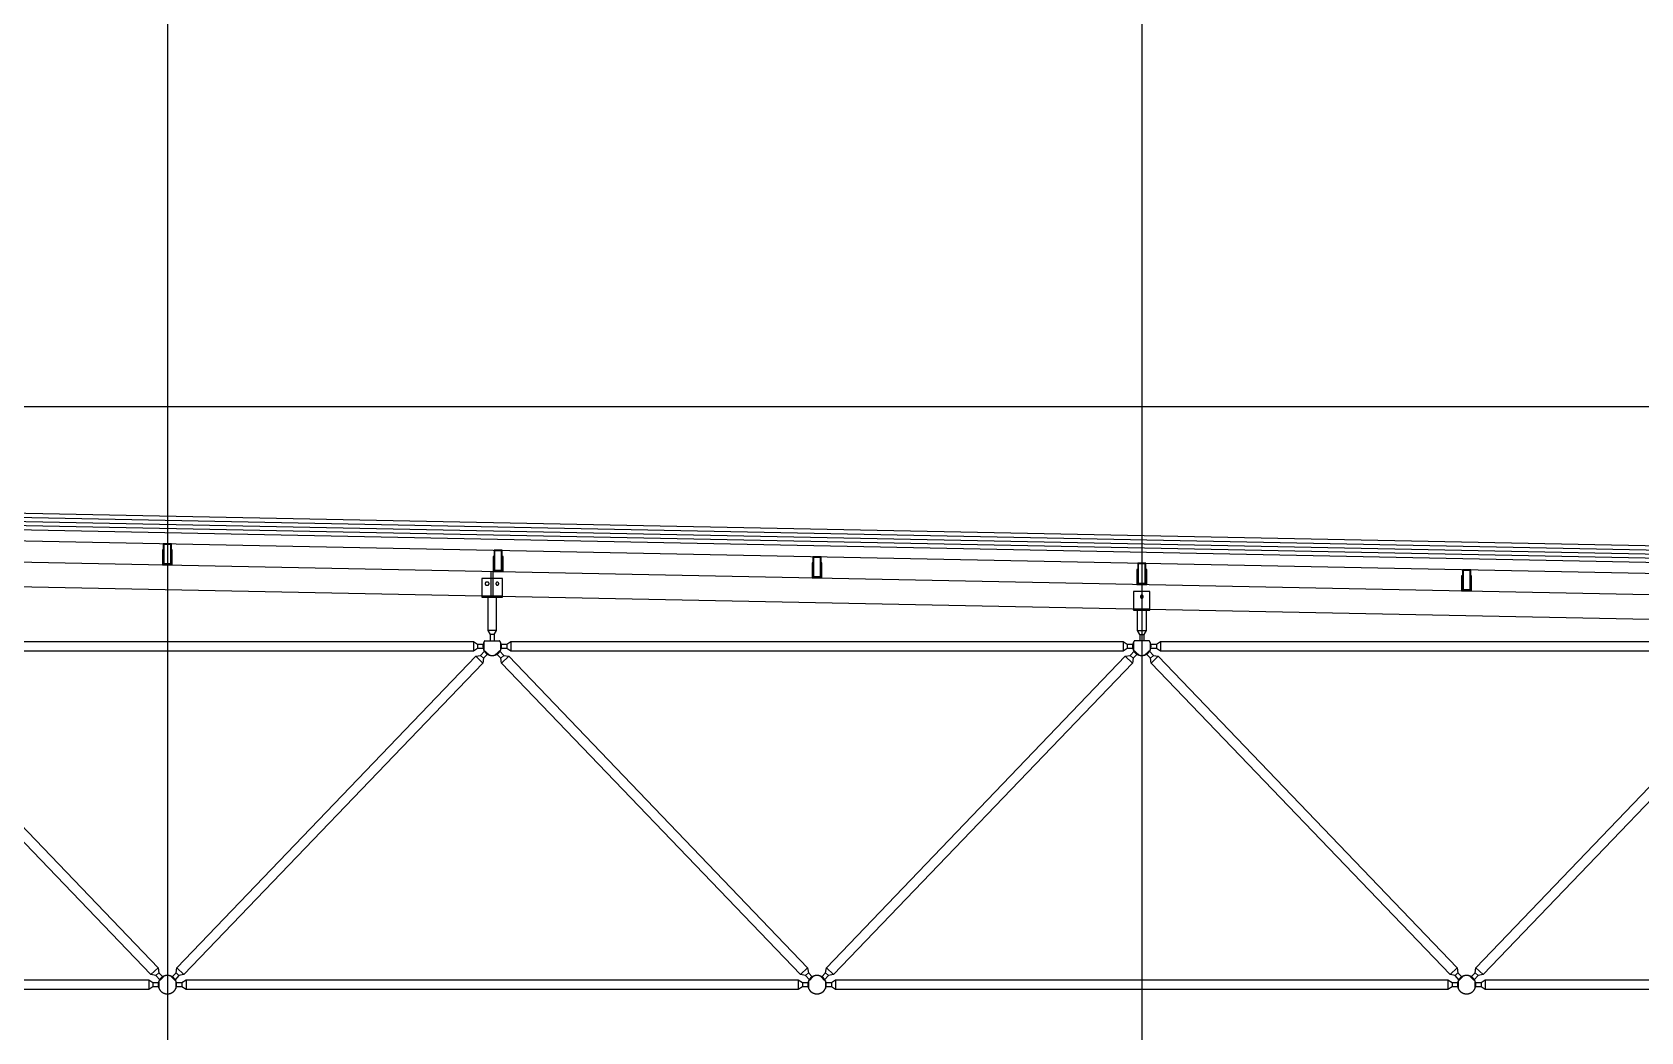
# Model space of a CAD drawing. Header units: centimetres. Extents: x 26200 to 152500, y -600 to 9300.
# Drawn here: x 134561 to 135345, y 5900 to 6388 of the extents above; entities that cross this region are included whole.
import ezdxf

# ---------------------------------------------------------------- set-up
doc = ezdxf.new("R2010")
doc.units = ezdxf.units.CM
doc.layers.add('ROTAS-MIMARI-KESIT', color=8, linetype='Continuous')

msp = doc.modelspace()

# ---------------------------------------------------------------- linework, layer by layer
at = {"layer": 'ROTAS-MIMARI-KESIT'}
for p, q in [((134627.07, 6815.33), (134627.07, 5246.86)), ((135102.07, 6815.33), (135102.07, 5246.86)), ((129817.44, 6205.41), (135636.64, 6205.41))]:
    msp.add_line(p, q, dxfattribs=at)
for points in [[(132727.16, 6187.91), (135502.08, 6132.41)], [(132727.2, 6189.91), (135502.04, 6134.41)], [(132727.04, 6181.91), (135502.04, 6126.41)], [(132727.08, 6183.91), (135502.08, 6128.41)], [(132727.12, 6185.91), (135502.04, 6130.41)], [(132727.04, 6176.41), (135502.04, 6120.91)], [(132885.88, 6162.93), (135422.72, 6112.19)], [(132885.88, 6150.93), (135422.72, 6100.19)], [(134624.64, 6134.11), (134624.94, 6134.11)], [(134624.64, 6132.71), (134624.94, 6132.71)], [(134629.14, 6134.11), (134629.44, 6134.11)], [(134629.14, 6132.71), (134629.44, 6132.71)], [(134784.88, 6121.44), (134784.88, 6124.94)], [(134785.88, 6130.94), (134786.18, 6130.94)], [(134785.88, 6129.54), (134786.18, 6129.54)], [(134785.88, 6121.44), (134785.88, 6124.94)], [(134790.38, 6130.94), (134790.68, 6130.94)], [(134790.38, 6129.54), (134790.68, 6129.54)], [(134941.31, 6127.78), (134941.61, 6127.78)], [(134941.31, 6126.38), (134941.61, 6126.38)], [(134945.81, 6127.78), (134946.11, 6127.78)], [(134945.81, 6126.38), (134946.11, 6126.38)], [(134782.58, 6119.64), (134782.56, 6119.64), (134782.55, 6119.64), (134782.53, 6119.64), (134782.51, 6119.63), (134782.5, 6119.63), (134782.48, 6119.63), (134782.47, 6119.63), (134782.45, 6119.63), (134782.43, 6119.62), (134782.42, 6119.62), (134782.4, 6119.61), (134782.38, 6119.61), (134782.37, 6119.61), (134782.35, 6119.6), (134782.34, 6119.59), (134782.32, 6119.59), (134782.3, 6119.58), (134782.29, 6119.57), (134782.27, 6119.57), (134782.26, 6119.56), (134782.24, 6119.55), (134782.22, 6119.54), (134782.21, 6119.53), (134782.19, 6119.52), (134782.18, 6119.51), (134782.16, 6119.5), (134782.15, 6119.49), (134782.14, 6119.48), (134782.12, 6119.47), (134782.11, 6119.46), (134782.09, 6119.45), (134782.08, 6119.43), (134782.07, 6119.42), (134782.06, 6119.41), (134782.04, 6119.39), (134782.03, 6119.38), (134782.02, 6119.36), (134782.01, 6119.35), (134782, 6119.34), (134781.99, 6119.32), (134781.98, 6119.31), (134781.97, 6119.29), (134781.96, 6119.27), (134781.95, 6119.26), (134781.95, 6119.24), (134781.94, 6119.23), (134781.93, 6119.21), (134781.93, 6119.2), (134781.92, 6119.18), (134781.91, 6119.16), (134781.91, 6119.15), (134781.9, 6119.13), (134781.9, 6119.11), (134781.9, 6119.1), (134781.89, 6119.08), (134781.89, 6119.06), (134781.89, 6119.05), (134781.88, 6119.03), (134781.88, 6119.02), (134781.88, 6119), (134781.88, 6118.98), (134781.88, 6118.97), (134781.88, 6118.95), (134781.88, 6118.94), (134781.88, 6118.92), (134781.88, 6118.91), (134781.88, 6118.89), (134781.88, 6118.87), (134781.88, 6118.86), (134781.88, 6118.84), (134781.89, 6118.83), (134781.89, 6118.81), (134781.89, 6118.79), (134781.9, 6118.78), (134781.9, 6118.76), (134781.9, 6118.74), (134781.91, 6118.73), (134781.91, 6118.71), (134781.92, 6118.7), (134781.93, 6118.68), (134781.93, 6118.66), (134781.94, 6118.65), (134781.95, 6118.63), (134781.95, 6118.62), (134781.96, 6118.6), (134781.97, 6118.58), (134781.98, 6118.57), (134781.99, 6118.55), (134782, 6118.54), (134782.01, 6118.52), (134782.02, 6118.51), (134782.03, 6118.5), (134782.04, 6118.48), (134782.06, 6118.47), (134782.07, 6118.46), (134782.08, 6118.44), (134782.09, 6118.43), (134782.11, 6118.42), (134782.12, 6118.41), (134782.14, 6118.39), (134782.15, 6118.38), (134782.16, 6118.37), (134782.18, 6118.36), (134782.19, 6118.35), (134782.21, 6118.34), (134782.22, 6118.33), (134782.24, 6118.32), (134782.26, 6118.32), (134782.27, 6118.31), (134782.29, 6118.3), (134782.3, 6118.29), (134782.32, 6118.29), (134782.34, 6118.28), (134782.35, 6118.27), (134782.37, 6118.27), (134782.38, 6118.26), (134782.4, 6118.26), (134782.42, 6118.26), (134782.43, 6118.25), (134782.45, 6118.25), (134782.47, 6118.25), (134782.48, 6118.24), (134782.5, 6118.24), (134782.51, 6118.24), (134782.53, 6118.24), (134782.55, 6118.24), (134782.56, 6118.24), (134782.58, 6118.24)], [(134783.18, 6119.64), (134782.58, 6119.64)], [(134782.58, 6118.24), (134783.18, 6118.24)], [(134783.18, 6118.24), (134783.19, 6118.24), (134783.21, 6118.24), (134783.22, 6118.24), (134783.24, 6118.24), (134783.26, 6118.24), (134783.27, 6118.24), (134783.29, 6118.25), (134783.3, 6118.25), (134783.32, 6118.25), (134783.34, 6118.26), (134783.35, 6118.26), (134783.37, 6118.26), (134783.39, 6118.27), (134783.4, 6118.27), (134783.42, 6118.28), (134783.43, 6118.29), (134783.45, 6118.29), (134783.47, 6118.3), (134783.48, 6118.31), (134783.5, 6118.32), (134783.51, 6118.32), (134783.53, 6118.33), (134783.54, 6118.34), (134783.56, 6118.35), (134783.57, 6118.36), (134783.59, 6118.37), (134783.6, 6118.38), (134783.62, 6118.39), (134783.63, 6118.41), (134783.65, 6118.42), (134783.66, 6118.43), (134783.67, 6118.44), (134783.68, 6118.46), (134783.7, 6118.47), (134783.71, 6118.48), (134783.72, 6118.5), (134783.73, 6118.51), (134783.74, 6118.52), (134783.75, 6118.54), (134783.76, 6118.55), (134783.77, 6118.57), (134783.78, 6118.58), (134783.79, 6118.6), (134783.8, 6118.62), (134783.81, 6118.63), (134783.81, 6118.65), (134783.82, 6118.66), (134783.83, 6118.68), (134783.83, 6118.7), (134783.84, 6118.71), (134783.84, 6118.73), (134783.85, 6118.74), (134783.85, 6118.76), (134783.86, 6118.78), (134783.86, 6118.79), (134783.86, 6118.81), (134783.87, 6118.83), (134783.87, 6118.84), (134783.87, 6118.86), (134783.87, 6118.87), (134783.87, 6118.89), (134783.88, 6118.91), (134783.88, 6118.92), (134783.88, 6118.94), (134783.88, 6118.95), (134783.88, 6118.97), (134783.87, 6118.98), (134783.87, 6119), (134783.87, 6119.02), (134783.87, 6119.03), (134783.87, 6119.05), (134783.86, 6119.06), (134783.86, 6119.08), (134783.86, 6119.1), (134783.85, 6119.11), (134783.85, 6119.13), (134783.84, 6119.15), (134783.84, 6119.16), (134783.83, 6119.18), (134783.83, 6119.2), (134783.82, 6119.21), (134783.81, 6119.23), (134783.81, 6119.24), (134783.8, 6119.26), (134783.79, 6119.27), (134783.78, 6119.29), (134783.77, 6119.31), (134783.76, 6119.32), (134783.75, 6119.34), (134783.74, 6119.35), (134783.73, 6119.36), (134783.72, 6119.38), (134783.71, 6119.39), (134783.7, 6119.41), (134783.68, 6119.42), (134783.67, 6119.43), (134783.66, 6119.45), (134783.65, 6119.46), (134783.63, 6119.47), (134783.62, 6119.48), (134783.6, 6119.49), (134783.59, 6119.5), (134783.57, 6119.51), (134783.56, 6119.52), (134783.54, 6119.53), (134783.53, 6119.54), (134783.51, 6119.55), (134783.5, 6119.56), (134783.48, 6119.57), (134783.47, 6119.57), (134783.45, 6119.58), (134783.43, 6119.59), (134783.42, 6119.59), (134783.4, 6119.6), (134783.39, 6119.61), (134783.37, 6119.61), (134783.35, 6119.61), (134783.34, 6119.62), (134783.32, 6119.62), (134783.3, 6119.63), (134783.29, 6119.63), (134783.27, 6119.63), (134783.26, 6119.63), (134783.24, 6119.63), (134783.22, 6119.64), (134783.21, 6119.64), (134783.19, 6119.64), (134783.18, 6119.64)], [(134784.88, 6112.95), (134784.88, 6121.44)], [(134785.88, 6112.92), (134785.88, 6121.44)], [(135099.64, 6124.61), (135099.94, 6124.61)], [(135099.64, 6123.21), (135099.94, 6123.21)], [(135104.14, 6124.61), (135104.44, 6124.61)], [(135104.14, 6123.21), (135104.44, 6123.21)], [(135257.98, 6121.44), (135258.28, 6121.44)], [(135257.98, 6120.04), (135258.28, 6120.04)], [(135262.48, 6121.44), (135262.78, 6121.44)], [(135262.48, 6120.04), (135262.78, 6120.04)], [(134780.38, 6112.94), (134790.38, 6112.94)], [(134783.26, 6112.44), (134783.26, 6096.11)], [(134787.5, 6096.11), (134787.5, 6112.44)], [(135098.04, 6106.6), (135106.04, 6106.6)], [(135099.92, 6096.11), (135099.92, 6106.1)], [(135104.16, 6106.1), (135104.16, 6096.11)], [(134783.26, 6096.11), (134784.38, 6094.11)], [(134787.5, 6096.11), (134783.26, 6096.11)], [(134784.38, 6094.11), (134784.38, 6091.11)], [(134786.38, 6094.11), (134784.38, 6094.11)], [(134786.38, 6094.11), (134787.5, 6096.11)], [(134786.38, 6094.11), (134786.38, 6091.11)], [(135101.04, 6094.11), (135099.92, 6096.11)], [(135099.92, 6096.11), (135104.16, 6096.11)], [(135101.04, 6094.11), (135101.04, 6091.11)], [(135101.04, 6094.11), (135103.04, 6094.11)], [(135104.16, 6096.11), (135103.04, 6094.11)], [(135103.04, 6094.11), (135103.04, 6091.11)], [(134472.81, 6089.41), (134475.81, 6089.41), (134477.81, 6090.82), (134776.28, 6090.82), (134778.28, 6089.41), (134781.28, 6089.41)], [(134781.28, 6087.41), (134778.28, 6087.41), (134776.28, 6085.99), (134477.81, 6085.99), (134475.81, 6087.41), (134472.81, 6087.41)], [(134783.26, 6084.76), (134781.18, 6082.59), (134780.82, 6080.17), (134635.09, 5928.3), (134632.68, 5927.84), (134630.6, 5925.67), (134629.16, 5927.06), (134631.24, 5929.22), (134631.6, 5931.65), (134777.33, 6083.52), (134779.74, 6083.98), (134781.82, 6086.14)], [(134776.28, 6090.82), (134776.28, 6085.99)], [(134778.28, 6089.41), (134778.28, 6087.41)], [(134781.78, 6091.11), (134781.69, 6090.99), (134781.61, 6090.86), (134781.53, 6090.74), (134781.45, 6090.6), (134781.38, 6090.47), (134781.31, 6090.33), (134781.24, 6090.19), (134781.18, 6090.05), (134781.13, 6089.9), (134781.1, 6089.82), (134781.08, 6089.75), (134781.06, 6089.67), (134781.04, 6089.6), (134781.02, 6089.52), (134781, 6089.44), (134780.98, 6089.36), (134780.96, 6089.29), (134780.95, 6089.21), (134780.93, 6089.13), (134780.92, 6089.05), (134780.91, 6088.97), (134780.9, 6088.89), (134780.89, 6088.81), (134780.89, 6088.73), (134780.88, 6088.65), (134780.88, 6088.57), (134780.88, 6088.49), (134780.88, 6088.41), (134780.88, 6088.33), (134780.88, 6088.26), (134780.88, 6088.18), (134780.89, 6088.1), (134780.89, 6088.02), (134780.9, 6087.94), (134780.91, 6087.86), (134780.92, 6087.78), (134780.93, 6087.7), (134780.96, 6087.55), (134780.99, 6087.4), (134781.03, 6087.25), (134781.07, 6087.1), (134781.12, 6086.95), (134781.17, 6086.81), (134781.23, 6086.67), (134781.29, 6086.53), (134781.35, 6086.4), (134781.42, 6086.26), (134781.49, 6086.13), (134781.57, 6086.01), (134781.66, 6085.88), (134781.74, 6085.75), (134781.84, 6085.63), (134781.94, 6085.51), (134782.04, 6085.39), (134782.15, 6085.28), (134782.2, 6085.22), (134782.26, 6085.17), (134782.31, 6085.11), (134782.37, 6085.06), (134782.43, 6085.01), (134782.49, 6084.95), (134782.56, 6084.9), (134782.62, 6084.85), (134782.68, 6084.81), (134782.75, 6084.76), (134782.81, 6084.71), (134782.88, 6084.67), (134782.94, 6084.62), (134783.01, 6084.58), (134783.08, 6084.54), (134783.15, 6084.5), (134783.22, 6084.46), (134783.29, 6084.42), (134783.36, 6084.39), (134783.43, 6084.35), (134783.5, 6084.32), (134783.58, 6084.29), (134783.65, 6084.25), (134783.72, 6084.22), (134783.8, 6084.2), (134783.87, 6084.17), (134783.94, 6084.14), (134784.02, 6084.12), (134784.17, 6084.07), (134784.32, 6084.03), (134784.47, 6084), (134784.62, 6083.97), (134784.78, 6083.95), (134784.93, 6083.93), (134785.08, 6083.92), (134785.23, 6083.91), (134785.38, 6083.91), (134785.53, 6083.91), (134785.67, 6083.92), (134785.83, 6083.93), (134785.98, 6083.95), (134786.13, 6083.97), (134786.28, 6084), (134786.43, 6084.03), (134786.58, 6084.07), (134786.73, 6084.12), (134786.81, 6084.14), (134786.88, 6084.17), (134786.96, 6084.2), (134787.03, 6084.22), (134787.1, 6084.25), (134787.18, 6084.29), (134787.25, 6084.32), (134787.32, 6084.35), (134787.39, 6084.39), (134787.46, 6084.42), (134787.54, 6084.46), (134787.6, 6084.5), (134787.67, 6084.54), (134787.74, 6084.58), (134787.81, 6084.62), (134787.88, 6084.67), (134787.94, 6084.71), (134788.01, 6084.76), (134788.07, 6084.81), (134788.14, 6084.85), (134788.2, 6084.9), (134788.26, 6084.95), (134788.32, 6085.01), (134788.38, 6085.06), (134788.44, 6085.11), (134788.5, 6085.17), (134788.55, 6085.22), (134788.61, 6085.28), (134788.71, 6085.39), (134788.82, 6085.51), (134788.92, 6085.63), (134789.01, 6085.75), (134789.1, 6085.88), (134789.18, 6086.01), (134789.26, 6086.13), (134789.33, 6086.26), (134789.4, 6086.4), (134789.47, 6086.53), (134789.53, 6086.67), (134789.58, 6086.81), (134789.63, 6086.95), (134789.68, 6087.1), (134789.72, 6087.25), (134789.76, 6087.4), (134789.79, 6087.55), (134789.82, 6087.7), (134789.83, 6087.78), (134789.84, 6087.86), (134789.85, 6087.94), (134789.86, 6088.02), (134789.87, 6088.1), (134789.87, 6088.18), (134789.87, 6088.26), (134789.88, 6088.33), (134789.88, 6088.41), (134789.88, 6088.49), (134789.87, 6088.57), (134789.87, 6088.65), (134789.86, 6088.73), (134789.86, 6088.81), (134789.85, 6088.89), (134789.84, 6088.97), (134789.83, 6089.05), (134789.82, 6089.13), (134789.8, 6089.21), (134789.79, 6089.29), (134789.77, 6089.36), (134789.76, 6089.44), (134789.74, 6089.52), (134789.72, 6089.6), (134789.7, 6089.67), (134789.67, 6089.75), (134789.65, 6089.82), (134789.62, 6089.9), (134789.57, 6090.05), (134789.51, 6090.19), (134789.45, 6090.33), (134789.38, 6090.47), (134789.3, 6090.6), (134789.23, 6090.74), (134789.15, 6090.86), (134789.06, 6090.99), (134788.98, 6091.11)], [(134781.2, 6086.73), (134783.88, 6084.17)], [(134781.28, 6090.26), (134781.28, 6086.55)], [(134781.78, 6091.11), (134788.98, 6091.11)], [(134789.55, 6086.73), (134786.88, 6084.17)], [(134789.48, 6089.41), (134792.48, 6089.41), (134794.48, 6090.82), (135092.94, 6090.82), (135094.94, 6089.41), (135097.94, 6089.41)], [(134789.48, 6090.26), (134789.48, 6086.55)], [(135097.94, 6087.41), (135094.94, 6087.41), (135092.94, 6085.99), (134794.48, 6085.99), (134792.48, 6087.41), (134789.48, 6087.41)], [(134792.48, 6089.41), (134792.48, 6087.41)], [(134794.48, 6090.82), (134794.48, 6085.99)], [(135092.94, 6090.82), (135092.94, 6085.99)], [(135094.94, 6089.41), (135094.94, 6087.41)], [(135098.44, 6091.11), (135098.36, 6090.99), (135098.27, 6090.86), (135098.19, 6090.74), (135098.12, 6090.6), (135098.04, 6090.47), (135097.97, 6090.33), (135097.91, 6090.19), (135097.85, 6090.05), (135097.8, 6089.9), (135097.77, 6089.82), (135097.75, 6089.75), (135097.72, 6089.67), (135097.7, 6089.6), (135097.68, 6089.52), (135097.66, 6089.44), (135097.65, 6089.36), (135097.63, 6089.29), (135097.61, 6089.21), (135097.6, 6089.13), (135097.59, 6089.05), (135097.58, 6088.97), (135097.57, 6088.89), (135097.56, 6088.81), (135097.55, 6088.73), (135097.55, 6088.65), (135097.55, 6088.57), (135097.54, 6088.49), (135097.54, 6088.41), (135097.54, 6088.33), (135097.55, 6088.26), (135097.55, 6088.18), (135097.55, 6088.1), (135097.56, 6088.02), (135097.57, 6087.94), (135097.58, 6087.86), (135097.59, 6087.78), (135097.6, 6087.7), (135097.63, 6087.55), (135097.66, 6087.4), (135097.7, 6087.25), (135097.74, 6087.1), (135097.79, 6086.95), (135097.84, 6086.81), (135097.89, 6086.67), (135097.95, 6086.53), (135098.02, 6086.4), (135098.09, 6086.26), (135098.16, 6086.13), (135098.24, 6086.01), (135098.32, 6085.88), (135098.41, 6085.75), (135098.5, 6085.63), (135098.6, 6085.51), (135098.71, 6085.39), (135098.81, 6085.28), (135098.87, 6085.22), (135098.92, 6085.17), (135098.98, 6085.11), (135099.04, 6085.06), (135099.1, 6085.01), (135099.16, 6084.95), (135099.22, 6084.9), (135099.28, 6084.85), (135099.35, 6084.81), (135099.41, 6084.76), (135099.48, 6084.71), (135099.54, 6084.67), (135099.61, 6084.62), (135099.68, 6084.58), (135099.75, 6084.54), (135099.81, 6084.5), (135099.88, 6084.46), (135099.95, 6084.42), (135100.03, 6084.39), (135100.1, 6084.35), (135100.17, 6084.32), (135100.24, 6084.29), (135100.32, 6084.25), (135100.39, 6084.22), (135100.46, 6084.2), (135100.54, 6084.17), (135100.61, 6084.14), (135100.69, 6084.12), (135100.84, 6084.07), (135100.99, 6084.03), (135101.14, 6084), (135101.29, 6083.97), (135101.44, 6083.95), (135101.59, 6083.93), (135101.75, 6083.92), (135101.89, 6083.91), (135102.04, 6083.91), (135102.19, 6083.91), (135102.34, 6083.92), (135102.49, 6083.93), (135102.64, 6083.95), (135102.79, 6083.97), (135102.95, 6084), (135103.1, 6084.03), (135103.25, 6084.07), (135103.4, 6084.12), (135103.47, 6084.14), (135103.55, 6084.17), (135103.62, 6084.2), (135103.7, 6084.22), (135103.77, 6084.25), (135103.84, 6084.29), (135103.92, 6084.32), (135103.99, 6084.35), (135104.06, 6084.39), (135104.13, 6084.42), (135104.2, 6084.46), (135104.27, 6084.5), (135104.34, 6084.54), (135104.41, 6084.58), (135104.48, 6084.62), (135104.54, 6084.67), (135104.61, 6084.71), (135104.67, 6084.76), (135104.74, 6084.81), (135104.8, 6084.85), (135104.86, 6084.9), (135104.93, 6084.95), (135104.99, 6085.01), (135105.05, 6085.06), (135105.1, 6085.11), (135105.16, 6085.17), (135105.22, 6085.22), (135105.27, 6085.28), (135105.38, 6085.39), (135105.48, 6085.51), (135105.58, 6085.63), (135105.68, 6085.75), (135105.76, 6085.88), (135105.85, 6086.01), (135105.93, 6086.13), (135106, 6086.26), (135106.07, 6086.4), (135106.13, 6086.53), (135106.19, 6086.67), (135106.25, 6086.81), (135106.3, 6086.95), (135106.35, 6087.1), (135106.39, 6087.25), (135106.43, 6087.4), (135106.46, 6087.55), (135106.49, 6087.7), (135106.5, 6087.78), (135106.51, 6087.86), (135106.52, 6087.94), (135106.53, 6088.02), (135106.53, 6088.1), (135106.54, 6088.18), (135106.54, 6088.26), (135106.54, 6088.33), (135106.54, 6088.41), (135106.54, 6088.49), (135106.54, 6088.57), (135106.54, 6088.65), (135106.53, 6088.73), (135106.53, 6088.81), (135106.52, 6088.89), (135106.51, 6088.97), (135106.5, 6089.05), (135106.49, 6089.13), (135106.47, 6089.21), (135106.46, 6089.29), (135106.44, 6089.36), (135106.42, 6089.44), (135106.4, 6089.52), (135106.38, 6089.6), (135106.36, 6089.67), (135106.34, 6089.75), (135106.32, 6089.82), (135106.29, 6089.9), (135106.24, 6090.05), (135106.18, 6090.19), (135106.11, 6090.33), (135106.04, 6090.47), (135105.97, 6090.6), (135105.89, 6090.74), (135105.81, 6090.86), (135105.73, 6090.99), (135105.64, 6091.11)], [(135097.87, 6086.73), (135100.54, 6084.17)], [(135097.94, 6090.26), (135097.94, 6086.55)], [(135105.64, 6091.11), (135098.44, 6091.11)], [(135106.22, 6086.73), (135103.54, 6084.17)], [(135106.14, 6089.41), (135109.14, 6089.41), (135111.14, 6090.82), (135409.61, 6090.82), (135411.61, 6089.41), (135414.61, 6089.41)], [(135106.14, 6090.26), (135106.14, 6086.55)], [(135414.61, 6087.41), (135411.61, 6087.41), (135409.61, 6085.99), (135111.14, 6085.99), (135109.14, 6087.41), (135106.14, 6087.41)], [(135109.14, 6089.41), (135109.14, 6087.41)], [(135111.14, 6090.82), (135111.14, 6085.99)], [(134777.33, 6083.52), (134780.82, 6080.17)], [(134779.74, 6083.98), (134781.18, 6082.59)], [(134791.01, 6083.98), (134789.57, 6082.59)], [(134793.42, 6083.52), (134789.93, 6080.17)], [(135094, 6083.52), (135097.49, 6080.17)], [(135096.41, 6083.98), (135097.85, 6082.59)], [(135107.68, 6083.98), (135106.24, 6082.59)], [(135110.09, 6083.52), (135106.6, 6080.17)], [(134622.49, 5931.65), (134619, 5928.3)], [(134622.85, 5929.22), (134621.41, 5927.84)], [(134631.24, 5929.22), (134632.68, 5927.84)], [(134631.6, 5931.65), (134635.09, 5928.3)], [(134939.15, 5931.65), (134935.67, 5928.3)], [(134939.52, 5929.22), (134938.07, 5927.84)], [(134947.9, 5929.22), (134949.35, 5927.84)], [(134948.27, 5931.65), (134951.75, 5928.3)], [(135255.82, 5931.65), (135252.33, 5928.3)], [(135256.18, 5929.22), (135254.74, 5927.84)], [(135264.57, 5929.22), (135266.01, 5927.84)], [(135264.93, 5931.65), (135268.42, 5928.3)], [(134314.48, 5924.41), (134317.48, 5924.41), (134319.48, 5925.82), (134617.94, 5925.82), (134619.94, 5924.41), (134622.94, 5924.41)], [(134622.94, 5922.41), (134619.94, 5922.41), (134617.94, 5920.99), (134319.48, 5920.99), (134317.48, 5922.41), (134314.48, 5922.41)], [(134617.94, 5925.82), (134617.94, 5920.99)], [(134619.94, 5924.41), (134619.94, 5922.41)], [(134625.54, 5927.65), (134622.87, 5925.08)], [(134622.94, 5925.26), (134622.94, 5921.55)], [(134628.54, 5927.65), (134631.22, 5925.08)], [(134631.14, 5924.41), (134634.14, 5924.41), (134636.14, 5925.82), (134934.61, 5925.82), (134936.61, 5924.41), (134939.61, 5924.41)], [(134631.14, 5925.26), (134631.14, 5921.55)], [(134939.61, 5922.41), (134936.61, 5922.41), (134934.61, 5920.99), (134636.14, 5920.99), (134634.14, 5922.41), (134631.14, 5922.41)], [(134634.14, 5924.41), (134634.14, 5922.41)], [(134636.14, 5925.82), (134636.14, 5920.99)], [(134934.61, 5925.82), (134934.61, 5920.99)], [(134936.61, 5924.41), (134936.61, 5922.41)], [(134942.21, 5927.65), (134939.53, 5925.08)], [(134939.61, 5925.26), (134939.61, 5921.55)], [(134945.21, 5927.65), (134947.89, 5925.08)], [(134947.81, 5924.41), (134950.81, 5924.41), (134952.81, 5925.82), (135251.28, 5925.82), (135253.28, 5924.41), (135256.28, 5924.41)], [(134947.81, 5925.26), (134947.81, 5921.55)], [(135256.28, 5922.41), (135253.28, 5922.41), (135251.28, 5920.99), (134952.81, 5920.99), (134950.81, 5922.41), (134947.81, 5922.41)], [(134950.81, 5924.41), (134950.81, 5922.41)], [(134952.81, 5925.82), (134952.81, 5920.99)], [(135251.28, 5925.82), (135251.28, 5920.99)], [(135253.28, 5924.41), (135253.28, 5922.41)], [(135258.88, 5927.65), (135256.2, 5925.08)], [(135256.28, 5925.26), (135256.28, 5921.55)], [(135261.88, 5927.65), (135264.55, 5925.08)], [(135264.48, 5924.41), (135267.48, 5924.41), (135269.48, 5925.82), (135567.94, 5925.82), (135569.94, 5924.41), (135572.94, 5924.41)], [(135264.48, 5925.26), (135264.48, 5921.55)], [(135572.94, 5922.41), (135569.94, 5922.41), (135567.94, 5920.99), (135269.48, 5920.99), (135267.48, 5922.41), (135264.48, 5922.41)], [(135267.48, 5924.41), (135267.48, 5922.41)], [(135269.48, 5925.82), (135269.48, 5920.99)]]:
    msp.add_lwpolyline(points, dxfattribs=at)
for points in [[(134629.14, 6128.41), (134624.94, 6128.41), (134624.94, 6135.41), (134624.64, 6135.41), (134624.64, 6128.11), (134629.44, 6128.11), (134629.44, 6135.41), (134629.14, 6135.41)], [(134625.04, 6128.41), (134629.04, 6128.41), (134629.04, 6138.41), (134625.04, 6138.41)], [(134625.34, 6128.71), (134628.74, 6128.71), (134628.74, 6138.11), (134625.34, 6138.11)], [(134786.28, 6125.24), (134790.28, 6125.24), (134790.28, 6135.24), (134786.28, 6135.24)], [(134786.58, 6125.54), (134789.98, 6125.54), (134789.98, 6134.94), (134786.58, 6134.94)], [(134790.38, 6125.24), (134786.18, 6125.24), (134786.18, 6132.24), (134785.88, 6132.24), (134785.88, 6124.94), (134790.68, 6124.94), (134790.68, 6132.24), (134790.38, 6132.24)], [(134945.81, 6122.08), (134941.61, 6122.08), (134941.61, 6129.08), (134941.31, 6129.08), (134941.31, 6121.78), (134946.11, 6121.78), (134946.11, 6129.08), (134945.81, 6129.08)], [(134941.71, 6122.08), (134945.71, 6122.08), (134945.71, 6132.08), (134941.71, 6132.08)], [(134942.01, 6122.38), (134945.41, 6122.38), (134945.41, 6131.78), (134942.01, 6131.78)], [(135104.14, 6118.91), (135099.94, 6118.91), (135099.94, 6125.91), (135099.64, 6125.91), (135099.64, 6118.61), (135104.44, 6118.61), (135104.44, 6125.91), (135104.14, 6125.91)], [(135100.04, 6118.91), (135104.04, 6118.91), (135104.04, 6128.91), (135100.04, 6128.91)], [(135100.34, 6119.21), (135103.74, 6119.21), (135103.74, 6128.61), (135100.34, 6128.61)], [(135258.38, 6115.74), (135262.38, 6115.74), (135262.38, 6125.74), (135258.38, 6125.74)], [(135258.68, 6116.04), (135262.08, 6116.04), (135262.08, 6125.44), (135258.68, 6125.44)], [(134790.38, 6121.44), (134780.38, 6121.44), (134780.38, 6112.44), (134790.38, 6112.44)], [(134788.58, 6118.94), (134788.58, 6118.95), (134788.58, 6118.97), (134788.57, 6118.98), (134788.57, 6119), (134788.57, 6119.02), (134788.57, 6119.03), (134788.57, 6119.05), (134788.56, 6119.06), (134788.56, 6119.08), (134788.56, 6119.1), (134788.55, 6119.11), (134788.55, 6119.13), (134788.54, 6119.15), (134788.54, 6119.16), (134788.53, 6119.18), (134788.53, 6119.2), (134788.52, 6119.21), (134788.51, 6119.23), (134788.51, 6119.24), (134788.5, 6119.26), (134788.49, 6119.27), (134788.48, 6119.29), (134788.47, 6119.31), (134788.46, 6119.32), (134788.45, 6119.34), (134788.44, 6119.35), (134788.43, 6119.36), (134788.42, 6119.38), (134788.41, 6119.39), (134788.4, 6119.41), (134788.38, 6119.42), (134788.37, 6119.43), (134788.36, 6119.45), (134788.35, 6119.46), (134788.33, 6119.47), (134788.32, 6119.48), (134788.3, 6119.49), (134788.29, 6119.5), (134788.27, 6119.51), (134788.26, 6119.52), (134788.24, 6119.53), (134788.23, 6119.54), (134788.21, 6119.55), (134788.2, 6119.56), (134788.18, 6119.57), (134788.17, 6119.57), (134788.15, 6119.58), (134788.13, 6119.59), (134788.12, 6119.59), (134788.1, 6119.6), (134788.09, 6119.61), (134788.07, 6119.61), (134788.05, 6119.61), (134788.04, 6119.62), (134788.02, 6119.62), (134788, 6119.63), (134787.99, 6119.63), (134787.97, 6119.63), (134787.96, 6119.63), (134787.94, 6119.63), (134787.92, 6119.64), (134787.91, 6119.64), (134787.89, 6119.64), (134787.88, 6119.64), (134787.86, 6119.64), (134787.85, 6119.64), (134787.83, 6119.64), (134787.81, 6119.63), (134787.8, 6119.63), (134787.78, 6119.63), (134787.77, 6119.63), (134787.75, 6119.63), (134787.73, 6119.62), (134787.72, 6119.62), (134787.7, 6119.61), (134787.68, 6119.61), (134787.67, 6119.61), (134787.65, 6119.6), (134787.64, 6119.59), (134787.62, 6119.59), (134787.6, 6119.58), (134787.59, 6119.57), (134787.57, 6119.57), (134787.56, 6119.56), (134787.54, 6119.55), (134787.52, 6119.54), (134787.51, 6119.53), (134787.49, 6119.52), (134787.48, 6119.51), (134787.46, 6119.5), (134787.45, 6119.49), (134787.44, 6119.48), (134787.42, 6119.47), (134787.41, 6119.46), (134787.39, 6119.45), (134787.38, 6119.43), (134787.37, 6119.42), (134787.36, 6119.41), (134787.34, 6119.39), (134787.33, 6119.38), (134787.32, 6119.36), (134787.31, 6119.35), (134787.3, 6119.34), (134787.29, 6119.32), (134787.28, 6119.31), (134787.27, 6119.29), (134787.26, 6119.27), (134787.25, 6119.26), (134787.25, 6119.24), (134787.24, 6119.23), (134787.23, 6119.21), (134787.23, 6119.2), (134787.22, 6119.18), (134787.21, 6119.16), (134787.21, 6119.15), (134787.2, 6119.13), (134787.2, 6119.11), (134787.2, 6119.1), (134787.19, 6119.08), (134787.19, 6119.06), (134787.19, 6119.05), (134787.18, 6119.03), (134787.18, 6119.02), (134787.18, 6119), (134787.18, 6118.98), (134787.18, 6118.97), (134787.18, 6118.95), (134787.18, 6118.94), (134787.18, 6118.92), (134787.18, 6118.91), (134787.18, 6118.89), (134787.18, 6118.87), (134787.18, 6118.86), (134787.18, 6118.84), (134787.19, 6118.83), (134787.19, 6118.81), (134787.19, 6118.79), (134787.2, 6118.78), (134787.2, 6118.76), (134787.2, 6118.74), (134787.21, 6118.73), (134787.21, 6118.71), (134787.22, 6118.7), (134787.23, 6118.68), (134787.23, 6118.66), (134787.24, 6118.65), (134787.25, 6118.63), (134787.25, 6118.62), (134787.26, 6118.6), (134787.27, 6118.58), (134787.28, 6118.57), (134787.29, 6118.55), (134787.3, 6118.54), (134787.31, 6118.52), (134787.32, 6118.51), (134787.33, 6118.5), (134787.34, 6118.48), (134787.36, 6118.47), (134787.37, 6118.46), (134787.38, 6118.44), (134787.39, 6118.43), (134787.41, 6118.42), (134787.42, 6118.41), (134787.44, 6118.39), (134787.45, 6118.38), (134787.46, 6118.37), (134787.48, 6118.36), (134787.49, 6118.35), (134787.51, 6118.34), (134787.52, 6118.33), (134787.54, 6118.32), (134787.56, 6118.32), (134787.57, 6118.31), (134787.59, 6118.3), (134787.6, 6118.29), (134787.62, 6118.29), (134787.64, 6118.28), (134787.65, 6118.27), (134787.67, 6118.27), (134787.68, 6118.26), (134787.7, 6118.26), (134787.72, 6118.26), (134787.73, 6118.25), (134787.75, 6118.25), (134787.77, 6118.25), (134787.78, 6118.24), (134787.8, 6118.24), (134787.81, 6118.24), (134787.83, 6118.24), (134787.85, 6118.24), (134787.86, 6118.24), (134787.88, 6118.24), (134787.89, 6118.24), (134787.91, 6118.24), (134787.92, 6118.24), (134787.94, 6118.24), (134787.96, 6118.24), (134787.97, 6118.24), (134787.99, 6118.25), (134788, 6118.25), (134788.02, 6118.25), (134788.04, 6118.26), (134788.05, 6118.26), (134788.07, 6118.26), (134788.09, 6118.27), (134788.1, 6118.27), (134788.12, 6118.28), (134788.13, 6118.29), (134788.15, 6118.29), (134788.17, 6118.3), (134788.18, 6118.31), (134788.2, 6118.32), (134788.21, 6118.32), (134788.23, 6118.33), (134788.24, 6118.34), (134788.26, 6118.35), (134788.27, 6118.36), (134788.29, 6118.37), (134788.3, 6118.38), (134788.32, 6118.39), (134788.33, 6118.41), (134788.35, 6118.42), (134788.36, 6118.43), (134788.37, 6118.44), (134788.38, 6118.46), (134788.4, 6118.47), (134788.41, 6118.48), (134788.42, 6118.5), (134788.43, 6118.51), (134788.44, 6118.52), (134788.45, 6118.54), (134788.46, 6118.55), (134788.47, 6118.57), (134788.48, 6118.58), (134788.49, 6118.6), (134788.5, 6118.62), (134788.51, 6118.63), (134788.51, 6118.65), (134788.52, 6118.66), (134788.53, 6118.68), (134788.53, 6118.7), (134788.54, 6118.71), (134788.54, 6118.73), (134788.55, 6118.74), (134788.55, 6118.76), (134788.56, 6118.78), (134788.56, 6118.79), (134788.56, 6118.81), (134788.57, 6118.83), (134788.57, 6118.84), (134788.57, 6118.86), (134788.57, 6118.87), (134788.57, 6118.89), (134788.58, 6118.91), (134788.58, 6118.92)], [(135262.48, 6115.74), (135258.28, 6115.74), (135258.28, 6122.74), (135257.98, 6122.74), (135257.98, 6115.44), (135262.78, 6115.44), (135262.78, 6122.74), (135262.48, 6122.74)], [(135106.04, 6115.1), (135098.04, 6115.1), (135098.04, 6106.1), (135106.04, 6106.1)], [(135102.74, 6112.6), (135102.74, 6112.62), (135102.74, 6112.64), (135102.74, 6112.65), (135102.74, 6112.67), (135102.74, 6112.68), (135102.74, 6112.7), (135102.73, 6112.72), (135102.73, 6112.73), (135102.73, 6112.75), (135102.72, 6112.76), (135102.72, 6112.78), (135102.72, 6112.8), (135102.71, 6112.81), (135102.71, 6112.83), (135102.7, 6112.85), (135102.69, 6112.86), (135102.69, 6112.88), (135102.68, 6112.89), (135102.67, 6112.91), (135102.67, 6112.93), (135102.66, 6112.94), (135102.65, 6112.96), (135102.64, 6112.97), (135102.63, 6112.99), (135102.62, 6113), (135102.61, 6113.02), (135102.6, 6113.03), (135102.59, 6113.05), (135102.58, 6113.06), (135102.56, 6113.07), (135102.55, 6113.09), (135102.54, 6113.1), (135102.53, 6113.11), (135102.51, 6113.12), (135102.5, 6113.14), (135102.48, 6113.15), (135102.47, 6113.16), (135102.46, 6113.17), (135102.44, 6113.18), (135102.43, 6113.19), (135102.41, 6113.2), (135102.4, 6113.21), (135102.38, 6113.22), (135102.36, 6113.23), (135102.35, 6113.23), (135102.33, 6113.24), (135102.32, 6113.25), (135102.3, 6113.25), (135102.28, 6113.26), (135102.27, 6113.27), (135102.25, 6113.27), (135102.24, 6113.28), (135102.22, 6113.28), (135102.2, 6113.29), (135102.19, 6113.29), (135102.17, 6113.29), (135102.15, 6113.3), (135102.14, 6113.3), (135102.12, 6113.3), (135102.11, 6113.3), (135102.09, 6113.3), (135102.07, 6113.3), (135102.06, 6113.3), (135102.04, 6113.3), (135102.03, 6113.3), (135102.01, 6113.3), (135102, 6113.3), (135101.98, 6113.3), (135101.96, 6113.3), (135101.95, 6113.3), (135101.93, 6113.3), (135101.92, 6113.29), (135101.9, 6113.29), (135101.88, 6113.29), (135101.87, 6113.28), (135101.85, 6113.28), (135101.83, 6113.27), (135101.82, 6113.27), (135101.8, 6113.26), (135101.79, 6113.25), (135101.77, 6113.25), (135101.75, 6113.24), (135101.74, 6113.23), (135101.72, 6113.23), (135101.71, 6113.22), (135101.69, 6113.21), (135101.68, 6113.2), (135101.66, 6113.19), (135101.65, 6113.18), (135101.63, 6113.17), (135101.62, 6113.16), (135101.6, 6113.15), (135101.59, 6113.14), (135101.57, 6113.12), (135101.56, 6113.11), (135101.55, 6113.1), (135101.54, 6113.09), (135101.52, 6113.07), (135101.51, 6113.06), (135101.5, 6113.05), (135101.49, 6113.03), (135101.48, 6113.02), (135101.47, 6113), (135101.46, 6112.99), (135101.45, 6112.97), (135101.44, 6112.96), (135101.43, 6112.94), (135101.42, 6112.93), (135101.41, 6112.91), (135101.41, 6112.89), (135101.4, 6112.88), (135101.39, 6112.86), (135101.39, 6112.85), (135101.38, 6112.83), (135101.38, 6112.81), (135101.37, 6112.8), (135101.37, 6112.78), (135101.36, 6112.76), (135101.36, 6112.75), (135101.35, 6112.73), (135101.35, 6112.72), (135101.35, 6112.7), (135101.35, 6112.68), (135101.35, 6112.67), (135101.34, 6112.65), (135101.34, 6112.64), (135101.34, 6112.62), (135101.34, 6112.6), (135101.34, 6112.59), (135101.34, 6112.57), (135101.34, 6112.56), (135101.35, 6112.54), (135101.35, 6112.53), (135101.35, 6112.51), (135101.35, 6112.49), (135101.35, 6112.48), (135101.36, 6112.46), (135101.36, 6112.44), (135101.37, 6112.43), (135101.37, 6112.41), (135101.38, 6112.4), (135101.38, 6112.38), (135101.39, 6112.36), (135101.39, 6112.35), (135101.4, 6112.33), (135101.41, 6112.31), (135101.41, 6112.3), (135101.42, 6112.28), (135101.43, 6112.27), (135101.44, 6112.25), (135101.45, 6112.24), (135101.46, 6112.22), (135101.47, 6112.21), (135101.48, 6112.19), (135101.49, 6112.18), (135101.5, 6112.16), (135101.51, 6112.15), (135101.52, 6112.14), (135101.54, 6112.12), (135101.55, 6112.11), (135101.56, 6112.1), (135101.57, 6112.08), (135101.59, 6112.07), (135101.6, 6112.06), (135101.62, 6112.05), (135101.63, 6112.04), (135101.65, 6112.03), (135101.66, 6112.02), (135101.68, 6112.01), (135101.69, 6112), (135101.71, 6111.99), (135101.72, 6111.98), (135101.74, 6111.97), (135101.75, 6111.97), (135101.77, 6111.96), (135101.79, 6111.95), (135101.8, 6111.95), (135101.82, 6111.94), (135101.83, 6111.94), (135101.85, 6111.93), (135101.87, 6111.93), (135101.88, 6111.92), (135101.9, 6111.92), (135101.92, 6111.92), (135101.93, 6111.91), (135101.95, 6111.91), (135101.96, 6111.91), (135101.98, 6111.91), (135102, 6111.91), (135102.01, 6111.9), (135102.03, 6111.9), (135102.04, 6111.9), (135102.06, 6111.9), (135102.07, 6111.9), (135102.09, 6111.91), (135102.11, 6111.91), (135102.12, 6111.91), (135102.14, 6111.91), (135102.15, 6111.91), (135102.17, 6111.92), (135102.19, 6111.92), (135102.2, 6111.92), (135102.22, 6111.93), (135102.24, 6111.93), (135102.25, 6111.94), (135102.27, 6111.94), (135102.28, 6111.95), (135102.3, 6111.95), (135102.32, 6111.96), (135102.33, 6111.97), (135102.35, 6111.97), (135102.36, 6111.98), (135102.38, 6111.99), (135102.4, 6112), (135102.41, 6112.01), (135102.43, 6112.02), (135102.44, 6112.03), (135102.46, 6112.04), (135102.47, 6112.05), (135102.48, 6112.06), (135102.5, 6112.07), (135102.51, 6112.08), (135102.53, 6112.1), (135102.54, 6112.11), (135102.55, 6112.12), (135102.56, 6112.14), (135102.58, 6112.15), (135102.59, 6112.16), (135102.6, 6112.18), (135102.61, 6112.19), (135102.62, 6112.21), (135102.63, 6112.22), (135102.64, 6112.24), (135102.65, 6112.25), (135102.66, 6112.27), (135102.67, 6112.28), (135102.67, 6112.3), (135102.68, 6112.31), (135102.69, 6112.33), (135102.69, 6112.35), (135102.7, 6112.36), (135102.71, 6112.38), (135102.71, 6112.4), (135102.72, 6112.41), (135102.72, 6112.43), (135102.72, 6112.44), (135102.73, 6112.46), (135102.73, 6112.48), (135102.73, 6112.49), (135102.74, 6112.51), (135102.74, 6112.53), (135102.74, 6112.54), (135102.74, 6112.56), (135102.74, 6112.57), (135102.74, 6112.59)], [(134472.27, 6086.14), (134474.35, 6083.98), (134476.75, 6083.52), (134622.49, 5931.65), (134622.85, 5929.22), (134624.93, 5927.06), (134623.48, 5925.67), (134621.41, 5927.84), (134619, 5928.3), (134473.27, 6080.17), (134472.9, 6082.59), (134470.83, 6084.76)], [(134788.94, 6086.14), (134791.01, 6083.98), (134793.42, 6083.52), (134939.15, 5931.65), (134939.52, 5929.22), (134941.59, 5927.06), (134940.15, 5925.67), (134938.07, 5927.84), (134935.67, 5928.3), (134789.93, 6080.17), (134789.57, 6082.59), (134787.49, 6084.76)], [(134945.83, 5927.06), (134947.9, 5929.22), (134948.27, 5931.65), (135094, 6083.52), (135096.41, 6083.98), (135098.48, 6086.14), (135099.93, 6084.76), (135097.85, 6082.59), (135097.49, 6080.17), (134951.75, 5928.3), (134949.35, 5927.84), (134947.27, 5925.67)], [(135105.6, 6086.14), (135107.68, 6083.98), (135110.09, 6083.52), (135255.82, 5931.65), (135256.18, 5929.22), (135258.26, 5927.06), (135256.82, 5925.67), (135254.74, 5927.84), (135252.33, 5928.3), (135106.6, 6080.17), (135106.24, 6082.59), (135104.16, 6084.76)], [(135262.49, 5927.06), (135264.57, 5929.22), (135264.93, 5931.65), (135410.67, 6083.52), (135413.07, 6083.98), (135415.15, 6086.14), (135416.59, 6084.76), (135414.52, 6082.59), (135414.15, 6080.17), (135268.42, 5928.3), (135266.01, 5927.84), (135263.94, 5925.67)], [(134631.54, 5923.41), (134631.54, 5923.51), (134631.54, 5923.61), (134631.53, 5923.71), (134631.53, 5923.81), (134631.51, 5923.92), (134631.5, 5924.02), (134631.49, 5924.12), (134631.47, 5924.23), (134631.45, 5924.33), (134631.42, 5924.44), (134631.4, 5924.54), (134631.37, 5924.65), (134631.34, 5924.75), (134631.3, 5924.86), (134631.27, 5924.96), (134631.23, 5925.07), (134631.18, 5925.17), (134631.14, 5925.27), (134631.09, 5925.37), (134631.04, 5925.48), (134630.99, 5925.58), (134630.93, 5925.68), (134630.87, 5925.77), (134630.81, 5925.87), (134630.75, 5925.97), (134630.68, 5926.06), (134630.61, 5926.15), (134630.54, 5926.25), (134630.46, 5926.33), (134630.39, 5926.42), (134630.31, 5926.51), (134630.23, 5926.59), (134630.14, 5926.67), (134630.06, 5926.75), (134629.97, 5926.83), (134629.88, 5926.9), (134629.79, 5926.97), (134629.7, 5927.04), (134629.6, 5927.11), (134629.51, 5927.18), (134629.41, 5927.24), (134629.31, 5927.3), (134629.21, 5927.35), (134629.11, 5927.41), (134629.01, 5927.46), (134628.91, 5927.51), (134628.8, 5927.55), (134628.7, 5927.59), (134628.6, 5927.63), (134628.49, 5927.67), (134628.39, 5927.7), (134628.28, 5927.74), (134628.18, 5927.76), (134628.07, 5927.79), (134627.97, 5927.81), (134627.86, 5927.83), (134627.76, 5927.85), (134627.65, 5927.87), (134627.55, 5927.88), (134627.45, 5927.89), (134627.35, 5927.9), (134627.24, 5927.9), (134627.14, 5927.91), (134627.04, 5927.91), (134626.94, 5927.91), (134626.84, 5927.9), (134626.74, 5927.9), (134626.64, 5927.89), (134626.54, 5927.88), (134626.43, 5927.87), (134626.33, 5927.85), (134626.22, 5927.83), (134626.12, 5927.81), (134626.01, 5927.79), (134625.91, 5927.76), (134625.8, 5927.74), (134625.7, 5927.7), (134625.6, 5927.67), (134625.49, 5927.63), (134625.39, 5927.59), (134625.28, 5927.55), (134625.18, 5927.51), (134625.08, 5927.46), (134624.98, 5927.41), (134624.88, 5927.35), (134624.78, 5927.3), (134624.68, 5927.24), (134624.58, 5927.18), (134624.48, 5927.11), (134624.39, 5927.04), (134624.3, 5926.97), (134624.21, 5926.9), (134624.12, 5926.83), (134624.03, 5926.75), (134623.94, 5926.67), (134623.86, 5926.59), (134623.78, 5926.51), (134623.7, 5926.42), (134623.62, 5926.33), (134623.55, 5926.25), (134623.48, 5926.15), (134623.41, 5926.06), (134623.34, 5925.97), (134623.28, 5925.87), (134623.21, 5925.77), (134623.16, 5925.68), (134623.1, 5925.58), (134623.05, 5925.48), (134623, 5925.37), (134622.95, 5925.27), (134622.9, 5925.17), (134622.86, 5925.07), (134622.82, 5924.96), (134622.78, 5924.86), (134622.75, 5924.75), (134622.72, 5924.65), (134622.69, 5924.54), (134622.66, 5924.44), (134622.64, 5924.33), (134622.62, 5924.23), (134622.6, 5924.12), (134622.58, 5924.02), (134622.57, 5923.92), (134622.56, 5923.81), (134622.55, 5923.71), (134622.55, 5923.61), (134622.54, 5923.51), (134622.54, 5923.41), (134622.54, 5923.31), (134622.55, 5923.21), (134622.55, 5923.11), (134622.56, 5923), (134622.57, 5922.9), (134622.58, 5922.8), (134622.6, 5922.69), (134622.62, 5922.59), (134622.64, 5922.49), (134622.66, 5922.38), (134622.69, 5922.28), (134622.72, 5922.17), (134622.75, 5922.07), (134622.78, 5921.96), (134622.82, 5921.86), (134622.86, 5921.75), (134622.9, 5921.65), (134622.95, 5921.55), (134623, 5921.44), (134623.05, 5921.34), (134623.1, 5921.24), (134623.16, 5921.14), (134623.21, 5921.04), (134623.28, 5920.95), (134623.34, 5920.85), (134623.41, 5920.76), (134623.48, 5920.66), (134623.55, 5920.57), (134623.62, 5920.48), (134623.7, 5920.4), (134623.78, 5920.31), (134623.86, 5920.23), (134623.94, 5920.15), (134624.03, 5920.07), (134624.12, 5919.99), (134624.21, 5919.92), (134624.3, 5919.84), (134624.39, 5919.77), (134624.48, 5919.71), (134624.58, 5919.64), (134624.68, 5919.58), (134624.78, 5919.52), (134624.88, 5919.47), (134624.98, 5919.41), (134625.08, 5919.36), (134625.18, 5919.31), (134625.28, 5919.27), (134625.39, 5919.22), (134625.49, 5919.19), (134625.6, 5919.15), (134625.7, 5919.11), (134625.8, 5919.08), (134625.91, 5919.05), (134626.01, 5919.03), (134626.12, 5919), (134626.22, 5918.98), (134626.33, 5918.97), (134626.43, 5918.95), (134626.54, 5918.94), (134626.64, 5918.93), (134626.74, 5918.92), (134626.84, 5918.91), (134626.94, 5918.91), (134627.04, 5918.91), (134627.14, 5918.91), (134627.24, 5918.91), (134627.35, 5918.92), (134627.45, 5918.93), (134627.55, 5918.94), (134627.65, 5918.95), (134627.76, 5918.97), (134627.86, 5918.98), (134627.97, 5919), (134628.07, 5919.03), (134628.18, 5919.05), (134628.28, 5919.08), (134628.39, 5919.11), (134628.49, 5919.15), (134628.6, 5919.19), (134628.7, 5919.22), (134628.8, 5919.27), (134628.91, 5919.31), (134629.01, 5919.36), (134629.11, 5919.41), (134629.21, 5919.47), (134629.31, 5919.52), (134629.41, 5919.58), (134629.51, 5919.64), (134629.6, 5919.71), (134629.7, 5919.77), (134629.79, 5919.84), (134629.88, 5919.92), (134629.97, 5919.99), (134630.06, 5920.07), (134630.14, 5920.15), (134630.23, 5920.23), (134630.31, 5920.31), (134630.39, 5920.4), (134630.46, 5920.48), (134630.54, 5920.57), (134630.61, 5920.66), (134630.68, 5920.76), (134630.75, 5920.85), (134630.81, 5920.95), (134630.87, 5921.04), (134630.93, 5921.14), (134630.99, 5921.24), (134631.04, 5921.34), (134631.09, 5921.44), (134631.14, 5921.55), (134631.18, 5921.65), (134631.23, 5921.75), (134631.27, 5921.86), (134631.3, 5921.96), (134631.34, 5922.07), (134631.37, 5922.17), (134631.4, 5922.28), (134631.42, 5922.38), (134631.45, 5922.49), (134631.47, 5922.59), (134631.49, 5922.69), (134631.5, 5922.8), (134631.51, 5922.9), (134631.53, 5923), (134631.53, 5923.11), (134631.54, 5923.21), (134631.54, 5923.31)], [(134948.21, 5923.41), (134948.21, 5923.51), (134948.21, 5923.61), (134948.2, 5923.71), (134948.19, 5923.81), (134948.18, 5923.92), (134948.17, 5924.02), (134948.15, 5924.12), (134948.13, 5924.23), (134948.11, 5924.33), (134948.09, 5924.44), (134948.06, 5924.54), (134948.04, 5924.65), (134948, 5924.75), (134947.97, 5924.86), (134947.93, 5924.96), (134947.89, 5925.07), (134947.85, 5925.17), (134947.81, 5925.27), (134947.76, 5925.37), (134947.71, 5925.48), (134947.65, 5925.58), (134947.6, 5925.68), (134947.54, 5925.77), (134947.48, 5925.87), (134947.41, 5925.97), (134947.34, 5926.06), (134947.28, 5926.15), (134947.2, 5926.25), (134947.13, 5926.33), (134947.05, 5926.42), (134946.97, 5926.51), (134946.89, 5926.59), (134946.81, 5926.67), (134946.72, 5926.75), (134946.64, 5926.83), (134946.55, 5926.9), (134946.46, 5926.97), (134946.36, 5927.04), (134946.27, 5927.11), (134946.17, 5927.18), (134946.08, 5927.24), (134945.98, 5927.3), (134945.88, 5927.35), (134945.78, 5927.41), (134945.68, 5927.46), (134945.57, 5927.51), (134945.47, 5927.55), (134945.37, 5927.59), (134945.26, 5927.63), (134945.16, 5927.67), (134945.05, 5927.7), (134944.95, 5927.74), (134944.84, 5927.76), (134944.74, 5927.79), (134944.63, 5927.81), (134944.53, 5927.83), (134944.42, 5927.85), (134944.32, 5927.87), (134944.22, 5927.88), (134944.11, 5927.89), (134944.01, 5927.9), (134943.91, 5927.9), (134943.81, 5927.91), (134943.71, 5927.91), (134943.61, 5927.91), (134943.51, 5927.9), (134943.41, 5927.9), (134943.31, 5927.89), (134943.2, 5927.88), (134943.1, 5927.87), (134943, 5927.85), (134942.89, 5927.83), (134942.79, 5927.81), (134942.68, 5927.79), (134942.58, 5927.76), (134942.47, 5927.74), (134942.37, 5927.7), (134942.26, 5927.67), (134942.16, 5927.63), (134942.05, 5927.59), (134941.95, 5927.55), (134941.85, 5927.51), (134941.74, 5927.46), (134941.64, 5927.41), (134941.54, 5927.35), (134941.44, 5927.3), (134941.34, 5927.24), (134941.25, 5927.18), (134941.15, 5927.11), (134941.06, 5927.04), (134940.96, 5926.97), (134940.87, 5926.9), (134940.78, 5926.83), (134940.7, 5926.75), (134940.61, 5926.67), (134940.53, 5926.59), (134940.45, 5926.51), (134940.37, 5926.42), (134940.29, 5926.33), (134940.22, 5926.25), (134940.14, 5926.15), (134940.07, 5926.06), (134940.01, 5925.97), (134939.94, 5925.87), (134939.88, 5925.77), (134939.82, 5925.68), (134939.77, 5925.58), (134939.71, 5925.48), (134939.66, 5925.37), (134939.61, 5925.27), (134939.57, 5925.17), (134939.53, 5925.07), (134939.49, 5924.96), (134939.45, 5924.86), (134939.41, 5924.75), (134939.38, 5924.65), (134939.35, 5924.54), (134939.33, 5924.44), (134939.31, 5924.33), (134939.28, 5924.23), (134939.27, 5924.12), (134939.25, 5924.02), (134939.24, 5923.92), (134939.23, 5923.81), (134939.22, 5923.71), (134939.21, 5923.61), (134939.21, 5923.51), (134939.21, 5923.41), (134939.21, 5923.31), (134939.21, 5923.21), (134939.22, 5923.11), (134939.23, 5923), (134939.24, 5922.9), (134939.25, 5922.8), (134939.27, 5922.69), (134939.28, 5922.59), (134939.31, 5922.49), (134939.33, 5922.38), (134939.35, 5922.28), (134939.38, 5922.17), (134939.41, 5922.07), (134939.45, 5921.96), (134939.49, 5921.86), (134939.53, 5921.75), (134939.57, 5921.65), (134939.61, 5921.55), (134939.66, 5921.44), (134939.71, 5921.34), (134939.77, 5921.24), (134939.82, 5921.14), (134939.88, 5921.04), (134939.94, 5920.95), (134940.01, 5920.85), (134940.07, 5920.76), (134940.14, 5920.66), (134940.22, 5920.57), (134940.29, 5920.48), (134940.37, 5920.4), (134940.45, 5920.31), (134940.53, 5920.23), (134940.61, 5920.15), (134940.7, 5920.07), (134940.78, 5919.99), (134940.87, 5919.92), (134940.96, 5919.84), (134941.06, 5919.77), (134941.15, 5919.71), (134941.25, 5919.64), (134941.34, 5919.58), (134941.44, 5919.52), (134941.54, 5919.47), (134941.64, 5919.41), (134941.74, 5919.36), (134941.85, 5919.31), (134941.95, 5919.27), (134942.05, 5919.22), (134942.16, 5919.19), (134942.26, 5919.15), (134942.37, 5919.11), (134942.47, 5919.08), (134942.58, 5919.05), (134942.68, 5919.03), (134942.79, 5919), (134942.89, 5918.98), (134943, 5918.97), (134943.1, 5918.95), (134943.2, 5918.94), (134943.31, 5918.93), (134943.41, 5918.92), (134943.51, 5918.91), (134943.61, 5918.91), (134943.71, 5918.91), (134943.81, 5918.91), (134943.91, 5918.91), (134944.01, 5918.92), (134944.11, 5918.93), (134944.22, 5918.94), (134944.32, 5918.95), (134944.42, 5918.97), (134944.53, 5918.98), (134944.63, 5919), (134944.74, 5919.03), (134944.84, 5919.05), (134944.95, 5919.08), (134945.05, 5919.11), (134945.16, 5919.15), (134945.26, 5919.19), (134945.37, 5919.22), (134945.47, 5919.27), (134945.57, 5919.31), (134945.68, 5919.36), (134945.78, 5919.41), (134945.88, 5919.47), (134945.98, 5919.52), (134946.08, 5919.58), (134946.17, 5919.64), (134946.27, 5919.71), (134946.36, 5919.77), (134946.46, 5919.84), (134946.55, 5919.92), (134946.64, 5919.99), (134946.72, 5920.07), (134946.81, 5920.15), (134946.89, 5920.23), (134946.97, 5920.31), (134947.05, 5920.4), (134947.13, 5920.48), (134947.2, 5920.57), (134947.28, 5920.66), (134947.34, 5920.76), (134947.41, 5920.85), (134947.48, 5920.95), (134947.54, 5921.04), (134947.6, 5921.14), (134947.65, 5921.24), (134947.71, 5921.34), (134947.76, 5921.44), (134947.81, 5921.55), (134947.85, 5921.65), (134947.89, 5921.75), (134947.93, 5921.86), (134947.97, 5921.96), (134948, 5922.07), (134948.04, 5922.17), (134948.06, 5922.28), (134948.09, 5922.38), (134948.11, 5922.49), (134948.13, 5922.59), (134948.15, 5922.69), (134948.17, 5922.8), (134948.18, 5922.9), (134948.19, 5923), (134948.2, 5923.11), (134948.21, 5923.21), (134948.21, 5923.31)], [(135264.88, 5923.41), (135264.88, 5923.51), (135264.87, 5923.61), (135264.87, 5923.71), (135264.86, 5923.81), (135264.85, 5923.92), (135264.83, 5924.02), (135264.82, 5924.12), (135264.8, 5924.23), (135264.78, 5924.33), (135264.76, 5924.44), (135264.73, 5924.54), (135264.7, 5924.65), (135264.67, 5924.75), (135264.64, 5924.86), (135264.6, 5924.96), (135264.56, 5925.07), (135264.52, 5925.17), (135264.47, 5925.27), (135264.42, 5925.37), (135264.37, 5925.48), (135264.32, 5925.58), (135264.26, 5925.68), (135264.2, 5925.77), (135264.14, 5925.87), (135264.08, 5925.97), (135264.01, 5926.06), (135263.94, 5926.15), (135263.87, 5926.25), (135263.8, 5926.33), (135263.72, 5926.42), (135263.64, 5926.51), (135263.56, 5926.59), (135263.48, 5926.67), (135263.39, 5926.75), (135263.3, 5926.83), (135263.21, 5926.9), (135263.12, 5926.97), (135263.03, 5927.04), (135262.93, 5927.11), (135262.84, 5927.18), (135262.74, 5927.24), (135262.64, 5927.3), (135262.54, 5927.35), (135262.44, 5927.41), (135262.34, 5927.46), (135262.24, 5927.51), (135262.14, 5927.55), (135262.03, 5927.59), (135261.93, 5927.63), (135261.82, 5927.67), (135261.72, 5927.7), (135261.61, 5927.74), (135261.51, 5927.76), (135261.4, 5927.79), (135261.3, 5927.81), (135261.2, 5927.83), (135261.09, 5927.85), (135260.99, 5927.87), (135260.88, 5927.88), (135260.78, 5927.89), (135260.68, 5927.9), (135260.58, 5927.9), (135260.48, 5927.91), (135260.38, 5927.91), (135260.28, 5927.91), (135260.18, 5927.9), (135260.07, 5927.9), (135259.97, 5927.89), (135259.87, 5927.88), (135259.77, 5927.87), (135259.66, 5927.85), (135259.56, 5927.83), (135259.45, 5927.81), (135259.35, 5927.79), (135259.24, 5927.76), (135259.14, 5927.74), (135259.03, 5927.7), (135258.93, 5927.67), (135258.82, 5927.63), (135258.72, 5927.59), (135258.62, 5927.55), (135258.51, 5927.51), (135258.41, 5927.46), (135258.31, 5927.41), (135258.21, 5927.35), (135258.11, 5927.3), (135258.01, 5927.24), (135257.91, 5927.18), (135257.82, 5927.11), (135257.72, 5927.04), (135257.63, 5926.97), (135257.54, 5926.9), (135257.45, 5926.83), (135257.36, 5926.75), (135257.28, 5926.67), (135257.19, 5926.59), (135257.11, 5926.51), (135257.03, 5926.42), (135256.96, 5926.33), (135256.88, 5926.25), (135256.81, 5926.15), (135256.74, 5926.06), (135256.67, 5925.97), (135256.61, 5925.87), (135256.55, 5925.77), (135256.49, 5925.68), (135256.43, 5925.58), (135256.38, 5925.48), (135256.33, 5925.37), (135256.28, 5925.27), (135256.24, 5925.17), (135256.19, 5925.07), (135256.15, 5924.96), (135256.12, 5924.86), (135256.08, 5924.75), (135256.05, 5924.65), (135256.02, 5924.54), (135256, 5924.44), (135255.97, 5924.33), (135255.95, 5924.23), (135255.93, 5924.12), (135255.92, 5924.02), (135255.91, 5923.92), (135255.89, 5923.81), (135255.89, 5923.71), (135255.88, 5923.61), (135255.88, 5923.51), (135255.88, 5923.41), (135255.88, 5923.31), (135255.88, 5923.21), (135255.89, 5923.11), (135255.89, 5923), (135255.91, 5922.9), (135255.92, 5922.8), (135255.93, 5922.69), (135255.95, 5922.59), (135255.97, 5922.49), (135256, 5922.38), (135256.02, 5922.28), (135256.05, 5922.17), (135256.08, 5922.07), (135256.12, 5921.96), (135256.15, 5921.86), (135256.19, 5921.75), (135256.24, 5921.65), (135256.28, 5921.55), (135256.33, 5921.44), (135256.38, 5921.34), (135256.43, 5921.24), (135256.49, 5921.14), (135256.55, 5921.04), (135256.61, 5920.95), (135256.67, 5920.85), (135256.74, 5920.76), (135256.81, 5920.66), (135256.88, 5920.57), (135256.96, 5920.48), (135257.03, 5920.4), (135257.11, 5920.31), (135257.19, 5920.23), (135257.28, 5920.15), (135257.36, 5920.07), (135257.45, 5919.99), (135257.54, 5919.92), (135257.63, 5919.84), (135257.72, 5919.77), (135257.82, 5919.71), (135257.91, 5919.64), (135258.01, 5919.58), (135258.11, 5919.52), (135258.21, 5919.47), (135258.31, 5919.41), (135258.41, 5919.36), (135258.51, 5919.31), (135258.62, 5919.27), (135258.72, 5919.22), (135258.82, 5919.19), (135258.93, 5919.15), (135259.03, 5919.11), (135259.14, 5919.08), (135259.24, 5919.05), (135259.35, 5919.03), (135259.45, 5919), (135259.56, 5918.98), (135259.66, 5918.97), (135259.77, 5918.95), (135259.87, 5918.94), (135259.97, 5918.93), (135260.07, 5918.92), (135260.18, 5918.91), (135260.28, 5918.91), (135260.38, 5918.91), (135260.48, 5918.91), (135260.58, 5918.91), (135260.68, 5918.92), (135260.78, 5918.93), (135260.88, 5918.94), (135260.99, 5918.95), (135261.09, 5918.97), (135261.2, 5918.98), (135261.3, 5919), (135261.4, 5919.03), (135261.51, 5919.05), (135261.61, 5919.08), (135261.72, 5919.11), (135261.82, 5919.15), (135261.93, 5919.19), (135262.03, 5919.22), (135262.14, 5919.27), (135262.24, 5919.31), (135262.34, 5919.36), (135262.44, 5919.41), (135262.54, 5919.47), (135262.64, 5919.52), (135262.74, 5919.58), (135262.84, 5919.64), (135262.93, 5919.71), (135263.03, 5919.77), (135263.12, 5919.84), (135263.21, 5919.92), (135263.3, 5919.99), (135263.39, 5920.07), (135263.48, 5920.15), (135263.56, 5920.23), (135263.64, 5920.31), (135263.72, 5920.4), (135263.8, 5920.48), (135263.87, 5920.57), (135263.94, 5920.66), (135264.01, 5920.76), (135264.08, 5920.85), (135264.14, 5920.95), (135264.2, 5921.04), (135264.26, 5921.14), (135264.32, 5921.24), (135264.37, 5921.34), (135264.42, 5921.44), (135264.47, 5921.55), (135264.52, 5921.65), (135264.56, 5921.75), (135264.6, 5921.86), (135264.64, 5921.96), (135264.67, 5922.07), (135264.7, 5922.17), (135264.73, 5922.28), (135264.76, 5922.38), (135264.78, 5922.49), (135264.8, 5922.59), (135264.82, 5922.69), (135264.83, 5922.8), (135264.85, 5922.9), (135264.86, 5923), (135264.87, 5923.11), (135264.87, 5923.21), (135264.88, 5923.31)]]:
    msp.add_lwpolyline(points, close=True, dxfattribs=at)

doc.saveas('drawing.dxf')
